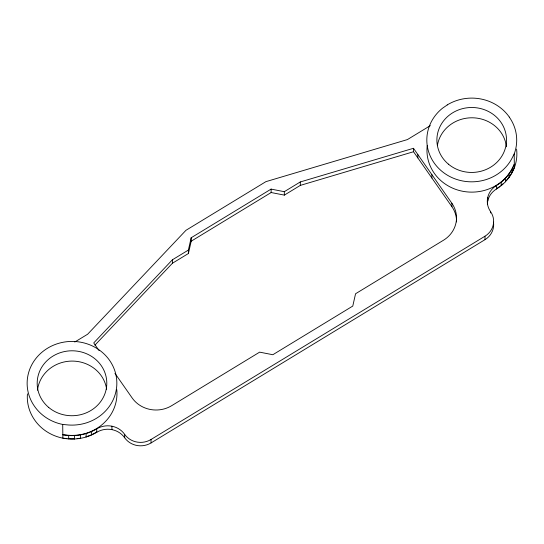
<?xml version="1.0" encoding="UTF-8"?>
<svg xmlns="http://www.w3.org/2000/svg" width="544" height="544" viewBox="0 0 544 544"><rect width="100%" height="100%" fill="white"/><g stroke="black" fill="none" stroke-linecap="round" stroke-linejoin="round"><path stroke-width="0.82" d="M94.928 345.134L172.428 263.242L188.414 253.511L188.374 250.077L191.162 237.762L271.102 189.101L284.301 191.685L300.288 181.954L413.488 148.294L451.88 203.279L451.921 206.713A28.614 26.697 -0.7 0 1 456.545 221.938M188.414 253.511L191.202 241.196L191.162 237.762M27.438 393.822A44.853 41.847 -0.7 0 0 34.564 419.88A44.826 41.82 -0.7 0 0 62.873 438.172C74.406 440.416 86.686 438.348 96.771 432.29A20.169 18.816 -0.7 0 1 124.671 437.757A19.074 17.796 -0.7 0 0 151.062 442.925L485.01 239.652L484.969 236.218A19.074 17.796 -0.7 0 0 490.552 211.589A20.169 18.816 -0.7 0 1 496.454 185.545C504.492 180.588 510.938 173.108 514.325 164.261L511.809 169.198A44.873 41.861 -0.7 0 1 458.85 190.366A44.873 41.861 -0.7 0 1 427.251 145.513M487.342 204.129A20.169 18.816 -0.7 0 1 496.495 188.979C504.533 184.022 510.979 176.542 514.366 167.695A44.826 41.82 -0.7 0 0 516.582 149.11M509.266 117.096A44.826 41.82 -0.7 0 1 514.196 153.966L511.686 158.896A44.873 41.861 -0.7 0 1 443.931 172.897A44.873 41.861 -0.7 0 1 442.544 108.188L447.25 104.951M188.374 250.077L172.38 259.808L93.724 342.938L99.042 350.547M191.202 241.196L271.143 192.535L284.342 195.119L300.329 185.388L413.528 151.728L451.921 206.713M430.338 125.623L407.402 139.584L265.9 181.655L185.96 230.309L87.638 334.22L74.786 342.033M116.79 389.701A44.853 41.847 -0.7 0 1 68.639 435.288L62.832 434.738C74.365 436.982 86.646 434.921 96.73 428.856A20.169 18.816 -0.7 0 1 124.63 434.323A19.074 17.796 -0.7 0 0 151.021 439.491L484.969 236.218M62.71 424.442L68.51 424.993A44.853 41.847 -0.7 0 0 116.402 377.332A44.853 41.847 -0.7 0 0 56.243 344.107A44.853 41.847 -0.7 0 0 34.394 406.15A44.826 41.82 -0.7 0 0 62.71 424.442L62.873 438.172L67.021 438.566M114.947 373.334L132.117 397.916A28.614 26.697 -0.7 0 0 171.7 405.668L259.638 352.145L272.836 354.729L352.777 306.068L355.565 293.753L443.503 240.224A28.614 26.697 -0.7 0 0 451.88 203.279M514.196 153.966L514.366 167.695L511.85 172.632A44.873 41.861 -0.7 0 1 506.321 180.465M512.02 169.327L512.06 172.761M509.021 174.066L509.062 177.494M505.383 178.391L505.43 181.825M501.174 182.247L501.214 185.674M496.454 185.545L496.495 188.979M490.552 211.589L490.566 212.962M487.723 197.438L487.764 200.872M431.854 174.597L431.895 178.031M417.806 154.482L417.846 157.916M413.488 148.294L413.528 151.728M300.288 181.954L300.329 185.388M284.301 191.685L284.342 195.119M271.102 189.101L271.143 192.535M172.38 259.808L172.428 263.242M151.021 439.491L151.062 442.925M124.63 434.323L124.671 437.757M111.901 426.197L111.942 429.631M96.73 428.856L96.771 432.29M91.589 431.555L91.63 434.989M86.115 433.602L86.156 437.036M80.403 434.955L80.444 438.389M74.555 435.608L74.596 439.042M68.66 435.533L68.7 438.967M493.476 222.129A19.074 17.796 -0.7 0 1 485.01 239.652M96.621 432.031A44.853 41.847 -0.7 0 1 91.508 434.724M90.746 435.05A44.853 41.847 -0.7 0 1 86.061 436.764M79.546 438.26A44.853 41.847 -0.7 0 1 77.058 438.586M74.548 438.784A44.853 41.847 -0.7 0 1 69.516 438.777M502.887 183.899A44.873 41.861 -0.7 0 1 501.017 185.477M499.725 186.47A44.873 41.861 -0.7 0 1 496.318 188.761M37.495 390.252A34.816 32.477 -0.7 0 1 71.638 361.087A34.816 32.477 -0.7 0 1 106.631 389.246M437.437 145.262A34.816 32.477 -0.7 0 1 472.709 117.796A34.816 32.477 -0.7 0 1 506.444 146.798M447.222 104.917A44.873 41.861 -0.7 0 1 509.306 117.076M48.722 407.456A34.816 32.477 -0.7 0 0 106.046 389.932A34.816 32.477 -0.7 0 0 61.2 352.403A34.816 32.477 -0.7 0 0 48.722 407.456M448.426 164.159A34.816 32.477 -0.7 0 0 505.757 146.635A34.816 32.477 -0.7 0 0 460.911 109.106A34.816 32.477 -0.7 0 0 448.426 164.159"/></g></svg>
